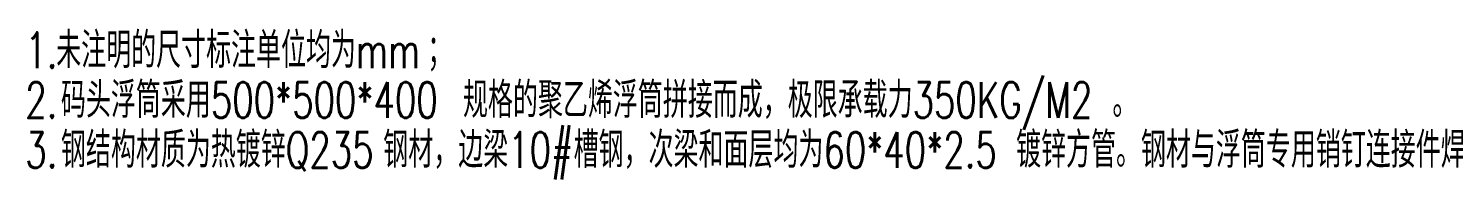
# Model space of a CAD drawing. Header units: millimetres. Extents: x 7263 to 319917, y -161937 to 156976.
# Drawn here: x 115127 to 129104, y 18960 to 20446 of the extents above; entities that cross this region are included whole.
import ezdxf

# ---------------------------------------------------------------- set-up
doc = ezdxf.new("R2010")
doc.units = ezdxf.units.MM
doc.header["$LTSCALE"] = 1000
doc.layers.add('PUB_TEXT', color=7, linetype='Continuous')
doc.styles.get("Standard").update_dxf_attribs({"font": 'simplex.shx', "width": 0.8, "bigfont": 'hztxt.shx'})

msp = doc.modelspace()

# ---------------------------------------------------------------- texts
at = {"layer": 'PUB_TEXT', "width": 0.7}
for s, p in [('1.', (115095.4, 20057.1)), ('未注明的尺寸标注单位均为', (115398.8, 20057.1)), ('mm', (118338.8, 20057.1)), ('；', (119038.8, 20057.1)), ('2.', (115095.4, 19567.1)), ('码头浮筒采用', (115445.4, 19567.1)), ('500*500*400', (116915.4, 19567.1)), ('规格的聚乙烯浮筒拼接而成，极限承载力', (119388.8, 19567.1)), ('350KG/M2', (123798.8, 19567.1)), ('。', (125758.8, 19567.1)), ('钢结构材质为热镀锌', (115445.4, 19077.1)), ('钢材，边梁', (118607.1, 19077.1)), ('10#', (119832.1, 19077.1)), ('槽钢，次梁和面层均为', (120473.8, 19077.1)), ('镀锌方管。钢材与浮筒专用销钉连接件焊接。', (124813.8, 19077.1)), ('3.', (115095.4, 19077.1)), ('Q235', (117650.4, 19077.1)), ('60*40*2.5', (122923.8, 19077.1))]:
    msp.add_text(s, height=350, dxfattribs=at).set_placement(p)

doc.saveas('drawing.dxf')
